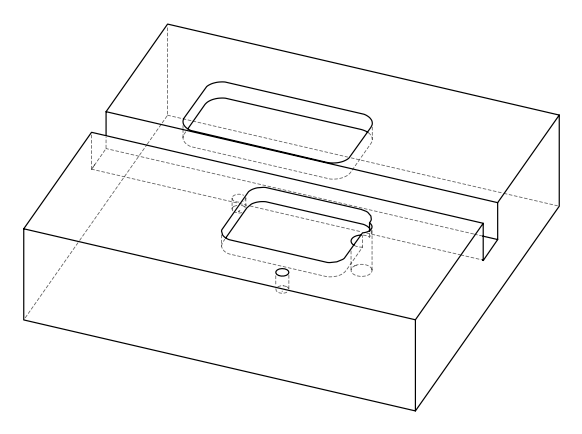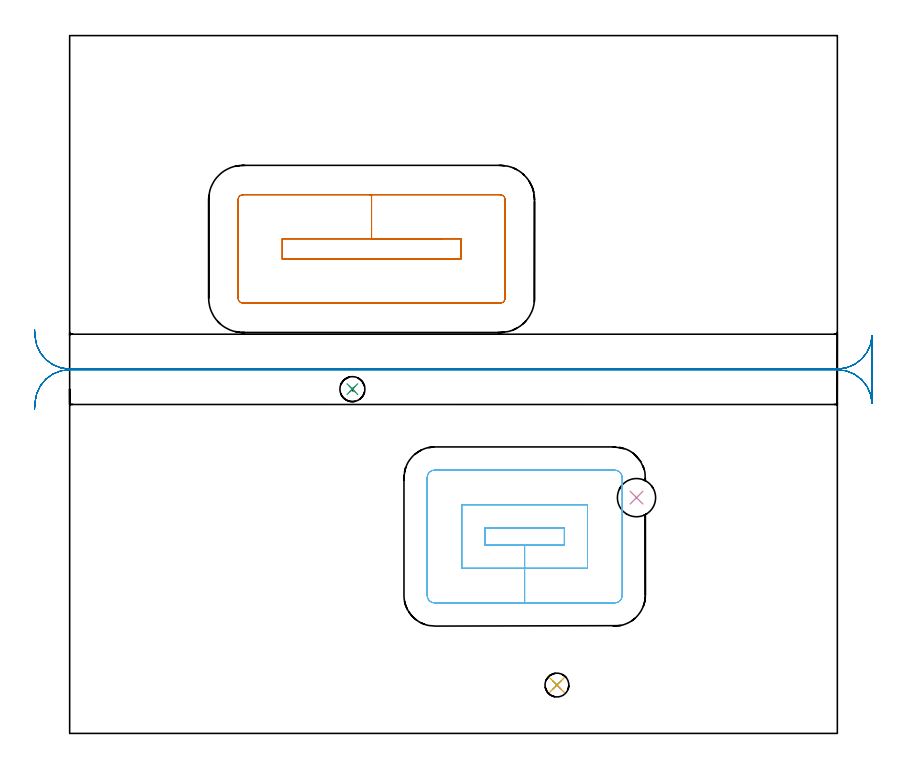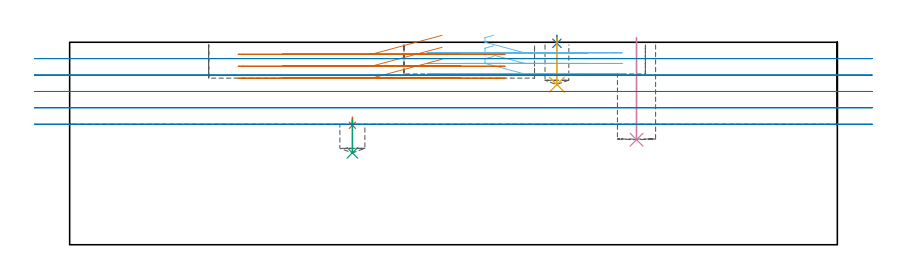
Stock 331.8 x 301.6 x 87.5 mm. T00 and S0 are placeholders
(PLAN: 8 operations, 6 tool changes, 15.5 min)
(1 SPOT_DRILL | STEP1POCKET | NXT0321_9005460120000 | 0.04 min | 3892 mm3)
(2 SPOT_DRILL_1 | STEP1POCKET_2 | NXT0321_9005460120000 | 0.03 min | 2 mm3)
(3 DRILL_BLIND_HOLE_INTO_CENTER | STEP1POCKET | NXT0301_079 | 0.07 min | 1085 mm3)
(4 INDEXABLE_INSERT_DRILL_BLIND_HOLE_FROM_SOLID | STEP1POCKET_1 | NXT0302_004 | 0.18 min | 8946 mm3)
(5 DRILL_BLIND_HOLE_INTO_CENTER_1 | STEP1POCKET_2 | NXT0301_074 | 0.08 min | 1415 mm3)
(6 MILL_RECTANGULAR_POCKET | POCKET_RECTANGULAR_STRAIGHT | UGT0201_094 | Follow Part, ap 5, ae 75% | 3.66 min | 106233 mm3)
(7 MILL_RECTANGULAR_POCKET_1 | POCKET_RECTANGULAR_STRAIGHT_1 | UGT0201_109 | Follow Part, ap 6.35, ae 75% | 3.47 min | 154688 mm3)
(8 MILL_RECTANGULAR_SLOT | SLOT_RECTANGULAR | UGT0201_018 | Follow Part, ap 7.5, ae 75% | 7.98 min | 351988 mm3)
(TOOL NXT0321_9005460120000 | NC Spot Drill, 142deg, 12mm, Carbide, Uncoated | D12 PA142 FL30 Z2)
(TOOL NXT0301_079 | Carbide Drill 10.8mm [860.1-1080-032A1-MM 2214] | D10.8 PA140 FL55 Z2)
(TOOL NXT0302_004 | Index. Insert Drill 16.5mm [880-D1650L20-05] | D16.5 PA176 FL83 Z2)
(TOOL NXT0301_074 | Carbide Drill 10.3mm [860.1-1030-031A1-MM 2214] | D10.3 PA140 FL55 Z2)
(TOOL UGT0201_094 | End mill 20 mm | D20 FL38 Z4)
(TOOL UGT0201_109 | End Mill 25.4 mm | D25.4 FL25 Z2)
(TOOL UGT0201_018 | End mill 30 mm | D30 FL50 Z4)
(OP 1 SPOT_DRILL)
G17 G21 G94 G90
T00 M6
G54
G17 G0 G90 X122.2 Y148.8 S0 M3
G43 Z97.5 H0
G94 G81 G98 Z51.635 F250. R55.1
G80
M5
M2
(OP 2 SPOT_DRILL_1)
G17 G21 G94 G90
T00 M6
G54
G17 G0 G90 X210.6 Y20.9 S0 M3
G43 Z97.5 H0
G94 G81 G98 Z87.057 F250. R90.5
G80
M5
M2
(OP 3 DRILL_BLIND_HOLE_INTO_CENTER)
G17 G21 G94 G90
T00 M6
G54
G17 G0 G90 X122.2 Y148.8 S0 M3
G43 Z97.5 H1
G94 G81 G98 Z39.7 F250. R54.1
G80
M5
M2
(OP 4 INDEXABLE_INSERT_DRILL_BLIND_HOLE_FROM_SOLID)
G17 G21 G94 G90
T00 M6
G54
G17 G0 G90 X245. Y101.9 S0 M3
G43 Z97.5 H1
G94 G81 G98 Z45.4 F250. R89.5
G80
M5
M2
(OP 5 DRILL_BLIND_HOLE_INTO_CENTER_1)
G17 G21 G94 G90
T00 M6
G54
G17 G0 G90 X210.6 Y20.9 S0 M3
G43 Z97.5 H1
G94 G81 G98 Z69.2 F250. R89.5
G80
M5
M2
(OP 6 MILL_RECTANGULAR_POCKET)
G17 G21 G94 G90
T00 M6
G54
G17 G0 G90 X183.189 Y88.8 S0 M3
G43 Z97.5 H0
Z90.5
G94 G1 X179.5 Z89.511 F250.
Y81.4 Z87.529
X196.65 Z82.933
X213.8 F500.
Y88.8
X179.5
Y81.4
X196.65
Y71.4
X223.8
Y98.8
X169.5
Y71.4
X196.65
Y56.4
X235.5
G3 X238.8 Y59.7 R3.3
G1 Y110.5
G3 X235.5 Y113.8 R3.3
G1 X157.8
G3 X154.5 Y110.5 R3.3
G1 Y59.7
G3 X157.8 Y56.4 R3.3
G1 X196.65
X197.65
G0 X183.189 Y88.8 Z85.933
G1 X179.5 Z84.945 F250.
Y81.4 Z82.962
X196.65 Z78.367
X213.8 F500.
Y88.8
X179.5
Y81.4
X196.65
Y71.4
X223.8
Y98.8
X169.5
Y71.4
X196.65
Y56.4
X235.5
G3 X238.8 Y59.7 R3.3
G1 Y110.5
G3 X235.5 Y113.8 R3.3
G1 X157.8
G3 X154.5 Y110.5 R3.3
G1 Y59.7
G3 X157.8 Y56.4 R3.3
G1 X196.65
X197.65
G0 X183.189 Y88.8 Z81.367
G1 X179.5 Z80.378 F250.
Y81.4 Z78.395
X196.65 Z73.8
X213.8 F500.
Y88.8
X179.5
Y81.4
X196.65
Y71.4
X223.8
Y98.8
X169.5
Y71.4
X196.65
Y56.4
X235.5
G3 X238.8 Y59.7 R3.3
G1 Y110.5
G3 X235.5 Y113.8 R3.3
G1 X157.8
G3 X154.5 Y110.5 R3.3
G1 Y59.7
G3 X157.8 Y56.4 R3.3
G1 X196.65
X197.65
G0 Z97.5
M5
M2
(OP 7 MILL_RECTANGULAR_POCKET_1)
G17 G21 G94 G90
T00 M6
G54
G17 G0 G90 X160.978 Y213.75 S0 M3
G43 Z97.5 H0
Z90.5
G94 G1 X130.5 Z82.333 F250.
X91.85 F500.
Y205.05
X169.15
Y213.75
X130.5
Y232.8
X74.9
G3 X72.8 Y230.7 R2.1
G1 Y188.1
G3 X74.9 Y186. R2.1
G1 X186.1
G3 X188.2 Y188.1 R2.1
G1 Y230.7
G3 X186.1 Y232.8 R2.1
G1 X130.5
X129.5
G0 X160.978 Y213.75 Z85.333
G1 X130.5 Z77.167 F250.
X91.85 F500.
Y205.05
X169.15
Y213.75
X130.5
Y232.8
X74.9
G3 X72.8 Y230.7 R2.1
G1 Y188.1
G3 X74.9 Y186. R2.1
G1 X186.1
G3 X188.2 Y188.1 R2.1
G1 Y230.7
G3 X186.1 Y232.8 R2.1
G1 X130.5
X129.5
G0 X160.978 Y213.75 Z80.167
G1 X130.5 Z72. F250.
X91.85 F500.
Y205.05
X169.15
Y213.75
X130.5
Y232.8
X74.9
G3 X72.8 Y230.7 R2.1
G1 Y188.1
G3 X74.9 Y186. R2.1
G1 X186.1
G3 X188.2 Y188.1 R2.1
G1 Y230.7
G3 X186.1 Y232.8 R2.1
G1 X130.5
X129.5
G0 Z97.5
M5
M2
(OP 8 MILL_RECTANGULAR_SLOT)
G17 G21 G94 G90
T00 M6
G54
G17 G0 G90 X-15.16 Y140.154 S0 M3
G43 Z97.5 H0
Z80.42
G94 G1 X-14.97 Y143.148 F250.
G2 X0. Y157.2 R15. F500.
G1 X331.8
G2 X346.79 Y142.748 R15.
G1 X346.8
Y171.952
X346.79
G2 X331.8 Y157.5 R15.
G1 X0.
G2 X-14.97 Y171.552 R15.
G1 X-15.16 Y174.546 F250.
G0 Y140.154 Z73.34
G1 X-14.97 Y143.148
G2 X0. Y157.2 R15. F500.
G1 X331.8
G2 X346.79 Y142.748 R15.
G1 X346.8
Y171.952
X346.79
G2 X331.8 Y157.5 R15.
G1 X0.
G2 X-14.97 Y171.552 R15.
G1 X-15.16 Y174.546 F250.
G0 Y140.154 Z66.26
G1 X-14.97 Y143.148
G2 X0. Y157.2 R15. F500.
G1 X331.8
G2 X346.79 Y142.748 R15.
G1 X346.8
Y171.952
X346.79
G2 X331.8 Y157.5 R15.
G1 X0.
G2 X-14.97 Y171.552 R15.
G1 X-15.16 Y174.546 F250.
G0 Y140.154 Z59.18
G1 X-14.97 Y143.148
G2 X0. Y157.2 R15. F500.
G1 X331.8
G2 X346.79 Y142.748 R15.
G1 X346.8
Y171.952
X346.79
G2 X331.8 Y157.5 R15.
G1 X0.
G2 X-14.97 Y171.552 R15.
G1 X-15.16 Y174.546 F250.
G0 Y140.154 Z52.1
G1 X-14.97 Y143.148
G2 X0. Y157.2 R15. F500.
G1 X331.8
G2 X346.79 Y142.748 R15.
G1 X346.8
Y171.952
X346.79
G2 X331.8 Y157.5 R15.
G1 X0.
G2 X-14.97 Y171.552 R15.
G1 X-15.16 Y174.546 F250.
G0 Z97.5
M5
M2
